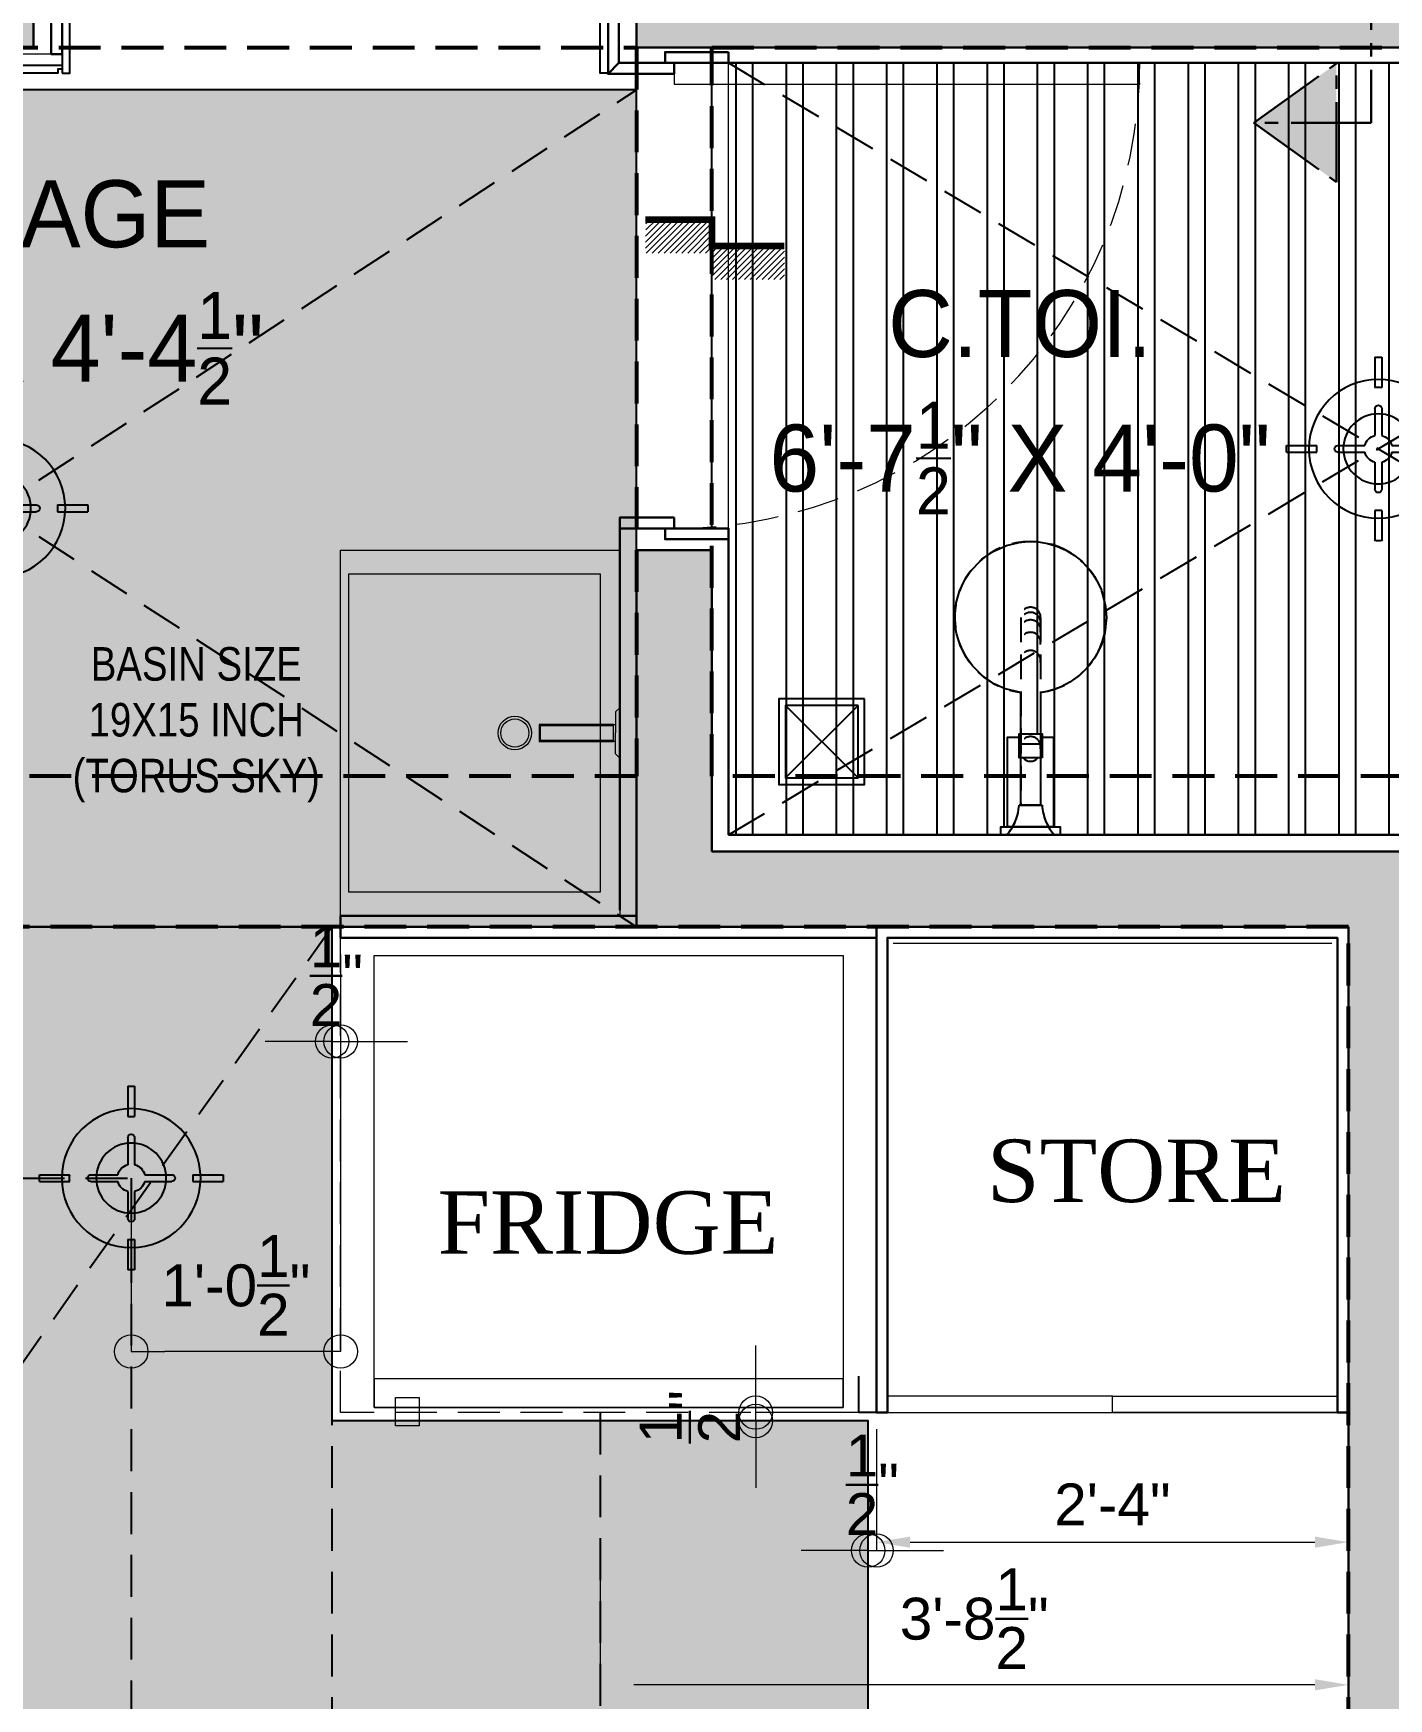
# Model space of a CAD drawing. Header units: inches. Extents: x 50354 to 53215, y -7830 to -6529.
# Drawn here: x 52413 to 52494, y -6881.6 to -6782.2 of the extents above; entities that cross this region are included whole.
import ezdxf

# ---------------------------------------------------------------- set-up
doc = ezdxf.new("R2010")
doc.units = ezdxf.units.IN
doc.header["$MEASUREMENT"] = 0
doc.header["$PDMODE"] = 2
for name, pattern in [('DASHED', [0.75, 0.5, -0.25]), ('DASHED2', [0.375, 0.25, -0.125]), ('HIDDEN', [0.375, 0.25, -0.125]), ('XR_1F_BASE PLAN$0$CENTER2', [28.575, 19.05, -3.175, 3.175, -3.175]), ('XR_ID 1F_FUR$0$XR_1F FURN$0$HIDDEN', [0.375, 0.25, -0.125])]:
    doc.linetypes.add(name, pattern=pattern)
for name, color, linetype in [('A-ST-02 HATCH', 7, 'Continuous'), ('BEAM', 6, 'DASHED'), ('CEILING', 7, 'Continuous'), ('d-w', 250, 'Continuous'), ('ELETRICAL', 6, 'Continuous'), ('granite', 16, 'Continuous'), ('TEXT', 7, 'Continuous'), ('XR_ID 1F_FUR$0$A-SANI-FIX', 134, 'Continuous')]:
    doc.layers.add(name, color=color, linetype=linetype)
for name, color, linetype, lineweight in [('DIM', 7, 'Continuous', 18), ('door', 251, 'Continuous', 9), ('FLOORING', 213, 'Continuous', 15), ('FUR', 252, 'Continuous', 18), ('HATCH', 7, 'Continuous', 18), ('INTEROR', 252, 'Continuous', 20), ('LVL.', 5, 'Continuous', 35), ('wall', 7, 'Continuous', 30)]:
    doc.layers.add(name, color=color, linetype=linetype, lineweight=lineweight)
doc.layers.add('FUNITURE', color=7, linetype='Continuous', lineweight=15, true_color=0x7d7673)
doc.styles.add('ARIAL', font='arial.ttf')
doc.styles.get("Standard").update_dxf_attribs({"font": 'ARLRDBD.TTF', "height": 3})
doc.dimstyles.new('dim01', dxfattribs={"dimtxt": 5.5, "dimasz": 4, "dimexe": 0, "dimexo": 1, "dimgap": 1, "dimtad": 1, "dimzin": 3, "dimdsep": 46, "dimlunit": 4, "dimtxsty": 'ARIAL', "dimblk": 'ARCHTICK', "dimcen": 4, "dimclrd": 250, "dimclre": 252, "dimclrt": 1, "dimadec": 0, "dimazin": 0, "dimtfac": 1, "dimtix": 1, "dimtmove": 2, "dimatfit": 3, "dimldrblk": 'ARCHTICK', "dimfxl": 1, "dimtolj": 1, "dimtzin": 0, "dimlwd": -1, "dimlwe": -1, "dimarcsym": 0})

# ---------------------------------------------------------------- blocks, each defined once
blk = doc.blocks.new('A$Ccdb0d0b3')
at = {"layer": 'XR_ID 1F_FUR$0$A-SANI-FIX', "lineweight": 0}
for p, q in [((16.17, 11.004), (15.92, 10.754)), ((16.17, 8.004), (16.17, 11.004)), ((11.43, 9), (11.43, 10)), ((15.79, 10), (15.92, 10)), ((15.79, 9.92), (11.43, 9.92)), ((11.43, 9.08), (15.79, 9.08)), ((15.79, 9.008), (15.92, 9.008)), ((16.17, 8.004), (15.92, 8.254))]:
    blk.add_line(p, q, dxfattribs=at)
for points in [[(15, 19), (15, 0), (0, 0), (0, 19)], [(11.35, 10), (11.35, 9), (15.79, 9), (15.79, 10)]]:
    blk.add_lwpolyline(points, close=True, dxfattribs=at)
for points in [[(16.17, 11.004), (15.92, 10.754), (15.92, 9.504)], [(16.17, 8.004), (15.92, 8.254), (15.92, 9.504)]]:
    blk.add_lwpolyline(points, dxfattribs=at)
for radius in [1, 0.84]:
    blk.add_circle((9.904, 9.5), radius, dxfattribs=at)
blk = doc.blocks.new('A$C429F5545')
at = {"layer": 'FLOORING', "ltscale": 20}
h = blk.add_hatch(dxfattribs=at)
h.set_pattern_fill('ANSI31', color=256)
h.set_pattern_definition([(45, (-31983.55618, 2830.83705), (-0.08838834765, 0.08838834765), [])])
h.paths.add_polyline_path([(2, 1.781), (0.014, 1.781), (0, 0.785), (1.986, 0.785), (1.986, 1)])
h.paths.add_polyline_path([(4.153, 1), (1.986, 1), (1.986, 0), (4.153, 0)])
at = {"layer": 'FLOORING', "ltscale": 20, "const_width": 0.2}
blk.add_lwpolyline([(0, 1.785), (1.986, 1.785), (1.986, 1), (4.153, 1)], dxfattribs=at)
blk = doc.blocks.new('XR_ID 1F_FUR$0$XR_1F FURN$0$A$C2113426E')
for p, q in [((269.1, 97.7), (286, 106.4)), ((286, 106.4), (305.4, 112.4)), ((305.4, 112.4), (316.3, 114.2)), ((316.3, 114.2), (329.7, 115)), ((329.7, 115), (351.8, 112.9)), ((351.8, 112.9), (369.6, 107.9)), ((369.6, 107.9), (387.6, 99.4)), ((239.6, 71.4), (256, 88.3)), ((256, 88.3), (269.1, 97.7)), ((387.6, 99.4), (398.3, 92.3)), ((398.3, 92.3), (417.9, 73.8)), ((221.4, 38.6), (229.1, 55.7)), ((229.1, 55.7), (239.6, 71.4)), ((417.9, 73.8), (429.6, 56.9)), ((429.6, 56.9), (438.7, 36.7)), ((215.7, 15), (221.4, 38.6)), ((438.7, 36.7), (443.4, 17.3)), ((443.4, 17.3), (444.4, 8.8)), ((444.4, 8.8), (444.7, 0)), ((216.2, -18.4), (215.7, -15)), ((217.4, -24.8), (216.2, -18.4)), ((220.3, -35.5), (217.4, -24.8)), ((444.1, -12), (441.8, -25.9)), ((444.7, 0), (444.1, -12)), ((224.5, -46.3), (220.3, -35.5)), ((231.2, -59.3), (224.5, -46.3)), ((437.3, -40.6), (430.9, -54.7)), ((441.8, -25.9), (437.3, -40.6)), ((242, -74.4), (231.2, -59.3)), ((252.4, -85.1), (242, -74.4)), ((423.6, -66.5), (414.7, -77.5)), ((430.9, -54.7), (423.6, -66.5)), ((267.9, -97), (252.4, -85.1)), ((274, -100.6), (267.9, -97)), ((288.7, -107.4), (274, -100.6)), ((391.6, -96.9), (378.5, -104.1)), ((403.3, -88.3), (391.6, -96.9)), ((414.7, -77.5), (403.3, -88.3)), ((306.4, -112.6), (288.7, -107.4)), ((329.7, -115), (306.4, -112.6)), ((346.1, -113.8), (329.7, -115)), ((370.8, -107.4), (346.1, -113.8)), ((378.5, -104.1), (370.8, -107.4))]:
    blk.add_line(p, q)
at = {"linetype": 'XR_ID 1F_FUR$0$XR_1F FURN$0$HIDDEN', "ltscale": 150}
for centre, radius, start, end in [((329.7, 0), 115, 187.4947, 172.5053), ((264.2, 0), 15.3, 258.5968, 101.4032), ((291.7, 0), 15.3, 258.5968, 101.4032), ((310.5, 0), 15.3, 258.5968, 101.4032), ((321.9, 0), 15.3, 258.5968, 101.4032), ((329.7, 0), 15.3, 258.5968, 101.4032)]:
    blk.add_arc(centre, radius, start, end, dxfattribs=at)
at = {"linetype": 'Continuous'}
blk.add_wipeout([(0, -45), (12, -45), (12, -35), (148, -35), (148, -17.5), (153, -17.5), (153, 17.5), (148, 17.5), (148, 35), (12, 35), (12, 45), (0, 45)], dxfattribs=at)
for p, q in [((0, -36), (0, 36)), ((0, 36), (2, 34.3)), ((2, 34.3), (5.6, 31.4)), ((5.6, 31.4), (9.8, 28.5)), ((9.8, 28.5), (16.7, 24.7)), ((16.7, 24.7), (24.8, 21.3)), ((24.8, 21.3), (33.1, 19)), ((33.1, 19), (38.3, 18.1)), ((38.3, 18.1), (45, 17.5)), ((45, 17.5), (45, 15)), ((45, 15), (215.7, 15)), ((15.6, -25.2), (10, -28.4)), ((20.9, -22.8), (15.6, -25.2)), ((25.5, -21.1), (20.9, -22.8)), ((33.4, -18.9), (25.5, -21.1)), ((41.3, -17.8), (33.4, -18.9)), ((45, -17.5), (41.3, -17.8)), ((215.7, -15), (45, -15)), ((45, -15), (45, -17.5)), ((2.6, -33.8), (0, -36)), ((10, -28.4), (2.6, -33.8))]:
    blk.add_line(p, q)
at = {"linetype": 'XR_ID 1F_FUR$0$XR_1F FURN$0$HIDDEN', "ltscale": 150}
for p, q in [((0, 36), (0, -36)), ((45, -17.5), (45, 17.5)), ((329.7, 15), (45, 15)), ((45, 15), (45, -15)), ((329.7, -15), (45, -15))]:
    blk.add_line(p, q, dxfattribs=at)
at = {"linetype": 'Continuous'}
blk.add_line((138, 17.5), (138, -16.9), dxfattribs=at)
for points in [[(0, 45), (12, 45), (12, -45), (0, -45)], [(116.4, -17.5), (116.4, 17.5), (153, 17.5), (153, -17.5)]]:
    blk.add_lwpolyline(points, close=True, dxfattribs=at)
blk.add_lwpolyline([(148, -17.5), (148, -35), (12, -35), (12, 35), (148, 35), (148, 17.5)], dxfattribs=at)
at = {"linetype": 'XR_ID 1F_FUR$0$XR_1F FURN$0$HIDDEN', "ltscale": 150}
for centre, radius, start, end in [((48, 88.7), 71.2, 227.6536, 267.6083), ((133.5, 0), 15.3, 258.5968, 101.4032), ((48, -88.7), 71.2, 92.3917, 132.3464)]:
    blk.add_arc(centre, radius, start, end, dxfattribs=at)
at = {"linetype": 'Continuous'}
blk.add_arc((126, 0), 14.6, 131.1373, 228.8627, dxfattribs=at)
blk = doc.blocks.new('A$C2115f274')
at = {"layer": 'XR_ID 1F_FUR$0$A-SANI-FIX', "lineweight": 30, "xscale": 0.0393700787, "yscale": 0.0393700787, "zscale": 0.0393700787, "rotation": 180}
blk.add_blockref('XR_ID 1F_FUR$0$XR_1F FURN$0$A$C2113426E', (0, 0), dxfattribs=at)
blk = doc.blocks.new('XR_ID 1F_FUR$0$XR_1F FURN$0$Xref-Changing Room$0$FD_Square')
at = {"color": 15}
for p, q in [((-55, -55), (55, 55)), ((-55, 55), (55, -55))]:
    blk.add_line(p, q, dxfattribs=at)
blk.add_lwpolyline([(-65, -65), (-65, 65), (65, 65), (65, -65)], close=True)
blk.add_lwpolyline([(-55, -55), (-55, 55), (55, 55), (55, -55)], close=True, dxfattribs=at)
blk = doc.blocks.new('A$C702c013f')
at = {"layer": 'FUR', "ltscale": 20}
for points in [[(0, 0), (0, 27), (28, 27), (28, 0)], [(0, 0), (28, 0), (28, 1.717), (0, 1.717)], [(1.268, 0.611), (2.687, 0.611), (2.687, -1.09), (1.268, -1.09)]]:
    blk.add_lwpolyline(points, close=True, dxfattribs=at)
at = {"layer": 'INTEROR', "color": 0, "insert": (3.789, 12.914), "char_height": 3.73109, "width": 162.06943, "attachment_point": 1}
blk.add_mtext('{\\fSylfaen|b0|i0|c0|p18;FRIDGE}', dxfattribs=at)
blk = doc.blocks.new('A$C02583b53')
at = {"layer": 'door', "color": 252}
blk.add_lwpolyline([(0, 0), (0, -1.256), (27.79, -1.258, -0.011806), (27.79, 0)], format="xyb", close=True, dxfattribs=at)
at = {"layer": 'FUNITURE', "linetype": 'HIDDEN', "ltscale": 10}
blk.add_arc((0, 0), 27.79, 270, 0, dxfattribs=at)
blk = doc.blocks.new('A$C5F573D35')
at = {"color": 1}
for p, q in [((-0.201, 5.483), (-0.201, 3.672)), ((0.201, 5.483), (0.201, 3.672)), ((-0.201, 2.413), (-0.201, 0.802)), ((0.201, 2.413), (0.201, 0.802)), ((-3.672, 0.201), (-5.483, 0.201)), ((-0.802, 0.201), (-2.413, 0.201)), ((2.413, 0.201), (0.802, 0.201)), ((5.483, 0.201), (3.672, 0.201)), ((-3.672, -0.201), (-5.483, -0.201)), ((-0.802, -0.201), (-2.413, -0.201)), ((-0.201, -0.802), (-0.201, -2.413)), ((0.201, -0.802), (0.201, -2.413)), ((2.413, -0.201), (0.802, -0.201)), ((5.483, -0.201), (3.672, -0.201)), ((-0.201, -3.672), (-0.201, -5.483)), ((0.201, -3.672), (0.201, -5.483))]:
    blk.add_line(p, q, dxfattribs=at)
for radius in [4.146, 2.092]:
    blk.add_circle((0, 0), radius, dxfattribs=at)
for centre, radius, start, end in [((0, 0), 5.483, 87.90335, 92.09665), ((0, 0), 3.678, 86.87322, 93.12678), ((0, 2.413), 0.201, 360, 180), ((0, 0), 5.483, 177.90335, 182.09665), ((0, 0), 3.678, 176.87322, 183.12678), ((-2.413, 0), 0.201, 90, 270), ((0, 0), 0.827, 104.03641, 165.96359), ((0, 0), 0.827, 14.03641, 75.96359), ((2.413, 0), 0.201, 270, 90), ((0, 0), 3.678, 356.87322, 3.12678), ((0, 0), 5.483, 357.90335, 2.09665), ((0, 0), 0.827, 194.03641, 255.96359), ((0, 0), 0.827, 284.03641, 345.96359), ((0, -2.413), 0.201, 180, 0), ((0, 0), 3.678, 266.87322, 273.12678), ((0, 0), 5.483, 267.90335, 272.09665)]:
    blk.add_arc(centre, radius, start, end, dxfattribs=at)
blk = doc.blocks.new('_Origin')
at = {"color": 0, "linetype": 'ByBlock', "lineweight": -2}
blk.add_line((0, 0), (-1, 0), dxfattribs=at)
blk.add_circle((0, 0), 0.5, dxfattribs=at)
blk = doc.blocks.new('*D647')
at = {"layer": 'Defpoints', "color": 0, "transparency": 16777216}
for p in [(52463.386, -6864.55), (52462.886, -6865.05), (52463.386, -6872.787)]:
    blk.add_point(p, dxfattribs=at)
at = {"layer": 'DIM', "color": 252, "transparency": 16777216}
for p, q in [((52463.386, -6865.55), (52463.386, -6872.787)), ((52462.886, -6866.05), (52462.886, -6872.787))]:
    blk.add_line(p, q, dxfattribs=at)
at = {"layer": 'DIM', "transparency": 16777216}
for p, q in [((52460.886, -6872.787), (52458.886, -6872.787)), ((52462.886, -6872.787), (52463.386, -6872.787)), ((52465.386, -6872.787), (52467.386, -6872.787))]:
    blk.add_line(p, q, dxfattribs=at)
at = {"layer": 'DIM', "transparency": 16777216, "xscale": 2, "yscale": 2, "zscale": 2}
blk.add_blockref('_Origin', (52462.886, -6872.787), dxfattribs=at)
at = {"layer": 'DIM', "transparency": 16777216, "xscale": 2, "yscale": 2, "zscale": 2, "rotation": 180}
blk.add_blockref('_Origin', (52463.386, -6872.787), dxfattribs=at)
at = {"layer": 'DIM', "color": 1, "lineweight": 30, "transparency": 16777216, "insert": (52463.136, -6868.86), "char_height": 2.5, "attachment_point": 5, "style": 'ARIAL'}
blk.add_mtext('\\A1;{\\H1x;\\S1/2;}"', dxfattribs=at)
blk = doc.blocks.new('_ArchTick')
at = {"color": 0, "linetype": 'ByBlock', "const_width": 0.15}
blk.add_lwpolyline([(-0.5, -0.5), (0.5, 0.5)], dxfattribs=at)
blk = doc.blocks.new('*D657')
at = {"layer": 'Defpoints', "color": 0, "transparency": 16777216}
for p in [(52463.386, -6864.55), (52491.556, -6864.55), (52491.556, -6872.287)]:
    blk.add_point(p, dxfattribs=at)
at = {"layer": 'DIM', "color": 252, "transparency": 16777216}
for p, q in [((52463.386, -6865.55), (52463.386, -6872.287)), ((52491.556, -6865.55), (52491.556, -6872.287))]:
    blk.add_line(p, q, dxfattribs=at)
at = {"layer": 'DIM', "transparency": 16777216}
blk.add_line((52465.386, -6872.287), (52489.556, -6872.287), dxfattribs=at)
for points in [[(52465.386, -6871.954), (52465.386, -6872.62), (52463.386, -6872.287)], [(52489.556, -6871.954), (52489.556, -6872.62), (52491.556, -6872.287)]]:
    blk.add_solid(points, dxfattribs=at)
at = {"layer": 'DIM', "color": 1, "lineweight": 30, "transparency": 16777216, "insert": (52477.471, -6870.032), "char_height": 2.5, "attachment_point": 5, "style": 'ARIAL'}
blk.add_mtext('\\A1;2\'-4"', dxfattribs=at)
blk = doc.blocks.new('*D673')
at = {"layer": 'Defpoints', "color": 0, "transparency": 16777216}
for p in [(52431.386, -6836.2), (52418.886, -6850.55), (52418.886, -6860.902)]:
    blk.add_point(p, dxfattribs=at)
at = {"layer": 'DIM', "color": 252, "transparency": 16777216}
for p, q in [((52431.386, -6837.2), (52431.386, -6860.902)), ((52418.886, -6851.55), (52418.886, -6860.902))]:
    blk.add_line(p, q, dxfattribs=at)
at = {"layer": 'DIM', "transparency": 16777216}
blk.add_line((52429.386, -6860.902), (52420.886, -6860.902), dxfattribs=at)
at = {"layer": 'DIM', "transparency": 16777216, "xscale": 2, "yscale": 2, "zscale": 2, "rotation": 180}
blk.add_blockref('_Origin', (52418.886, -6860.902), dxfattribs=at)
at = {"layer": 'DIM', "transparency": 16777216, "xscale": 2, "yscale": 2, "zscale": 2}
blk.add_blockref('_Origin', (52431.386, -6860.902), dxfattribs=at)
at = {"layer": 'DIM', "color": 1, "lineweight": 30, "transparency": 16777216, "insert": (52425.136, -6856.954), "char_height": 2.5, "attachment_point": 5, "style": 'ARIAL'}
blk.add_mtext('\\A1;1\'-0{\\H1x;\\S1/2;}"', dxfattribs=at)
blk = doc.blocks.new('*D688')
at = {"layer": 'Defpoints', "color": 0, "transparency": 16777216}
for p in [(52446.886, -6872.287), (52491.556, -6872.287), (52446.886, -6880.804)]:
    blk.add_point(p, dxfattribs=at)
at = {"layer": 'DIM', "color": 252, "transparency": 16777216}
for p, q in [((52446.886, -6873.287), (52446.886, -6880.804)), ((52491.556, -6873.287), (52491.556, -6880.804))]:
    blk.add_line(p, q, dxfattribs=at)
at = {"layer": 'DIM', "transparency": 16777216}
blk.add_line((52489.556, -6880.804), (52448.886, -6880.804), dxfattribs=at)
for points in [[(52448.886, -6880.47), (52448.886, -6881.137), (52446.886, -6880.804)], [(52489.556, -6880.47), (52489.556, -6881.137), (52491.556, -6880.804)]]:
    blk.add_solid(points, dxfattribs=at)
at = {"layer": 'DIM', "color": 1, "lineweight": 30, "transparency": 16777216, "insert": (52469.221, -6876.855), "char_height": 2.5, "attachment_point": 5, "style": 'ARIAL'}
blk.add_mtext('\\A1;3\'-8{\\H1x;\\S1/2;}"', dxfattribs=at)
blk = doc.blocks.new('WFEFEF')
at = {"layer": 'CEILING', "lineweight": 30, "ltscale": 5}
h = blk.add_hatch(color=5, dxfattribs=at)
h.dxf.hatch_style = 1
h.paths.add_polyline_path([(51697.756, -6784.01), (51692.833, -6787.544), (51697.756, -6787.544)])
h.paths.add_polyline_path([(51697.756, -6787.544), (51692.833, -6787.544), (51697.756, -6791.078)])
at = {"layer": 'CEILING', "color": 5, "linetype": 'XR_1F_BASE PLAN$0$CENTER2', "lineweight": 30, "ltscale": 0.25}
for points in [[(51699.825, -6627.213), (51699.825, -6787.544), (51692.833, -6787.544)], [(51692.833, -6787.544), (51697.756, -6784.01)], [(51697.756, -6791.078), (51697.756, -6784.01)], [(51692.833, -6787.544), (51697.756, -6791.078)]]:
    blk.add_lwpolyline(points, dxfattribs=at)
blk = doc.blocks.new('*D708')
at = {"layer": 'Defpoints', "color": 0, "transparency": 16777216}
for p in [(52456.169, -6864.55), (52462.852, -6864.55), (52462.886, -6865.05)]:
    blk.add_point(p, dxfattribs=at)
at = {"layer": 'DIM', "transparency": 16777216}
for p, q in [((52456.169, -6862.55), (52456.169, -6860.55)), ((52456.169, -6865.05), (52456.169, -6864.55)), ((52456.169, -6867.05), (52456.169, -6869.05))]:
    blk.add_line(p, q, dxfattribs=at)
at = {"layer": 'DIM', "color": 252, "transparency": 16777216}
for p, q in [((52461.852, -6864.55), (52456.169, -6864.55)), ((52461.886, -6865.05), (52456.169, -6865.05))]:
    blk.add_line(p, q, dxfattribs=at)
at = {"layer": 'DIM', "transparency": 16777216, "xscale": 2, "yscale": 2, "zscale": 2}
for p, rotation in [((52456.169, -6864.55), 270), ((52456.169, -6865.05), 90)]:
    blk.add_blockref('_Origin', p, dxfattribs=dict(at, rotation=rotation))
at = {"layer": 'DIM', "color": 1, "lineweight": 30, "transparency": 16777216, "insert": (52452.242, -6864.8), "char_height": 2.5, "attachment_point": 5, "rotation": 90, "style": 'ARIAL'}
blk.add_mtext('\\A1;{\\H1x;\\S1/2;}"', dxfattribs=at)
blk = doc.blocks.new('*D709')
at = {"layer": 'Defpoints', "color": 0, "transparency": 16777216}
for p in [(52430.886, -6839.229), (52431.386, -6839.554), (52431.386, -6842.391)]:
    blk.add_point(p, dxfattribs=at)
at = {"layer": 'DIM', "color": 252, "transparency": 16777216}
for p, q in [((52430.886, -6840.229), (52430.886, -6842.391)), ((52431.386, -6840.554), (52431.386, -6842.391))]:
    blk.add_line(p, q, dxfattribs=at)
at = {"layer": 'DIM', "transparency": 16777216}
for p, q in [((52428.886, -6842.391), (52426.886, -6842.391)), ((52430.886, -6842.391), (52431.386, -6842.391)), ((52433.386, -6842.391), (52435.386, -6842.391))]:
    blk.add_line(p, q, dxfattribs=at)
at = {"layer": 'DIM', "transparency": 16777216, "xscale": 2, "yscale": 2, "zscale": 2}
blk.add_blockref('_Origin', (52430.886, -6842.391), dxfattribs=at)
at = {"layer": 'DIM', "transparency": 16777216, "xscale": 2, "yscale": 2, "zscale": 2, "rotation": 180}
blk.add_blockref('_Origin', (52431.386, -6842.391), dxfattribs=at)
at = {"layer": 'DIM', "color": 1, "lineweight": 30, "transparency": 16777216, "insert": (52431.136, -6838.465), "char_height": 2.5, "attachment_point": 5, "style": 'ARIAL'}
blk.add_mtext('\\A1;{\\H1x;\\S1/2;}"', dxfattribs=at)
blk = doc.blocks.new('*D769')
at = {"layer": 'Defpoints', "color": 0, "transparency": 16777216}
for p in [(52446.886, -6872.287), (52491.556, -6872.287), (52446.886, -6880.804)]:
    blk.add_point(p, dxfattribs=at)
at = {"layer": 'DIM', "color": 252, "transparency": 16777216}
for p, q in [((52446.886, -6873.287), (52446.886, -6880.804)), ((52491.556, -6873.287), (52491.556, -6880.804))]:
    blk.add_line(p, q, dxfattribs=at)
at = {"layer": 'DIM', "transparency": 16777216}
blk.add_line((52489.556, -6880.804), (52448.886, -6880.804), dxfattribs=at)
for points in [[(52448.886, -6880.47), (52448.886, -6881.137), (52446.886, -6880.804)], [(52489.556, -6880.47), (52489.556, -6881.137), (52491.556, -6880.804)]]:
    blk.add_solid(points, dxfattribs=at)
at = {"layer": 'DIM', "color": 1, "lineweight": 30, "transparency": 16777216, "insert": (52469.221, -6876.855), "char_height": 2.5, "attachment_point": 5, "style": 'ARIAL'}
blk.add_mtext('\\A1;3\'-8{\\H1x;\\S1/2;}"', dxfattribs=at)

msp = doc.modelspace()

# ---------------------------------------------------------------- hatches: boundary and pattern name
at = {"layer": 'A-ST-02 HATCH', "ltscale": 5, "transparency": 33554534}
h = msp.add_hatch(color=256, dxfattribs=at)
h.dxf.hatch_style = 1
h.paths.add_polyline_path([(52413.05591, -6622.55013), (52467.05591, -6622.55013), (52467.05591, -6646.55013), (52471.55591, -6646.55013), (52471.55591, -6618.05013), (52350.05591, -6618.05013), (52350.05591, -6646.55013), (52354.55591, -6646.55013), (52354.55591, -6622.55013), (52408.55591, -6622.55013), (52408.55591, -6783.05013), (52413.05591, -6783.05013)])
h.paths.add_polyline_path([(52616.05591, -6939.55013), (52611.55591, -6939.55013), (52611.55591, -7070.05013), (52461.55591, -7070.05013), (52461.55591, -7079.05013), (52616.05591, -7079.05013)])
h.paths.add_polyline_path([(52419.55591, -6939.55013), (52415.05591, -6939.55013), (52415.05591, -7079.05013), (52419.55591, -7079.05013)])
h.paths.add_polyline_path([(52415.05591, -6992.05013), (52391.05591, -6992.05013), (52391.05591, -6996.55013), (52415.05591, -6996.55013)])
h.paths.add_polyline_path([(52415.05591, -7074.55013), (52391.05591, -7074.55013), (52391.05591, -7079.05013), (52415.05591, -7079.05013)])
h.paths.add_polyline_path([(52335.05591, -6917.55013), (52330.55591, -6917.55013), (52330.55591, -6944.05013), (52385.05591, -6944.05013), (52385.05591, -6939.55013), (52335.05591, -6939.55013)])
h.paths.add_polyline_path([(52496.05591, -6835.55013), (52537.55591, -6835.55013), (52537.55591, -6819.05013), (52533.05591, -6819.05013), (52533.05591, -6831.05013), (52453.55591, -6831.05013), (52453.55591, -6813.05013), (52449.05591, -6813.05013), (52449.05591, -6835.55013), (52491.55591, -6835.55013), (52491.55591, -6944.05013), (52496.05591, -6944.05013)])
h.paths.add_polyline_path([(52372.55591, -6778.55013), (52368.05591, -6778.55013), (52368.05591, -6831.05013), (52321.55591, -6831.05013), (52321.55591, -6835.55013), (52330.55591, -6835.55013), (52330.55591, -6859.95013), (52335.05591, -6859.95013), (52335.05591, -6835.55013), (52372.55591, -6835.55013)])
h.paths.add_polyline_path([(52338.05591, -6778.55013), (52288.55591, -6778.55013), (52288.55591, -6642.05013), (52284.05591, -6642.05013), (52284.05591, -6778.55013), (52234.55591, -6778.55013), (52234.55591, -6783.05013), (52284.05591, -6783.05013), (52284.05591, -6831.05013), (52275.05591, -6831.05013), (52275.05591, -6835.55013), (52297.55591, -6835.55013), (52297.55591, -6831.05013), (52288.55591, -6831.05013), (52288.55591, -6783.05013), (52338.05591, -6783.05013)])
h.paths.add_polyline_path([(52537.55591, -6642.05013), (52533.05591, -6642.05013), (52533.05591, -6778.55013), (52449.05591, -6778.55013), (52449.05591, -6783.05013), (52533.05591, -6783.05013), (52533.05591, -6795.05013), (52537.55591, -6795.05013), (52537.55591, -6783.05013)])
at = {"layer": 'A-ST-02 HATCH', "ltscale": 5, "true_color": 0x636466, "transparency": 33554687}
h = msp.add_hatch(dxfattribs=at)
h.set_pattern_fill('ANSI32', color=251, scale=8, angle=45)
h.paths.add_polyline_path([(52289.51591, -6784.01013), (52289.51591, -6819.59013), (52308.26591, -6819.59013), (52308.26591, -6830.09013), (52367.09591, -6830.09013), (52367.09591, -6784.05013)])
h.paths.add_polyline_path([(52532.13591, -6783.97013), (52532.13591, -6822.55013), (52503.55591, -6822.55013), (52503.55591, -6830.05013), (52454.55591, -6830.05013), (52454.55591, -6783.97013)])
at = {"layer": 'HATCH', "lineweight": 30, "true_color": 0x855c3d}
h = msp.add_hatch(color=37, dxfattribs=at)
h.dxf.hatch_style = 1
h.paths.add_polyline_path([(52449.05593, -6785.57008), (52372.55593, -6785.57008), (52372.55591, -6835.55013), (52449.05591, -6835.55013)])
at = {"layer": 'HATCH', "lineweight": 30, "true_color": 0xece7da}
h = msp.add_hatch(color=254, dxfattribs=at)
h.dxf.hatch_style = 1
h.paths.add_polyline_path([(52430.88591, -6865.05013), (52430.88591, -6835.55013), (52359.15591, -6835.55013), (52359.15591, -6936.55013), (52462.88591, -6936.55013), (52462.88591, -6865.05013)])

# ---------------------------------------------------------------- linework, layer by layer
at = {"layer": 'BEAM', "color": 240, "lineweight": 53, "ltscale": 5, "true_color": 0xed1f24}
for points in [[(52449.05591, -6783.05013), (52449.05591, -6826.55013), (52290.80591, -6826.55013), (52290.80591, -6783.05013)], [(52342.55591, -6936.55013), (52491.55591, -6936.55013), (52491.55591, -6835.55013), (52342.55591, -6835.55013)]]:
    msp.add_lwpolyline(points, close=True, dxfattribs=at)
at = {"layer": 'CEILING', "ltscale": 5}
for points in [[(52414.75591, -6784.57013), (52415.22591, -6784.57013), (52415.22591, -6780.33013), (52414.57591, -6780.33013), (52414.57591, -6777.68024), (52414.10591, -6777.68023), (52414.10591, -6780.80013), (52414.75591, -6780.80013)], [(52447.35591, -6784.57013), (52446.88591, -6784.57013), (52446.88591, -6780.33013), (52447.53591, -6780.33013), (52447.53591, -6777.68024), (52448.00591, -6777.68023), (52448.00591, -6780.80013), (52447.35591, -6780.80013)], [(52372.55591, -6835.55013), (52449.05591, -6835.55013), (52449.05593, -6785.57008), (52372.55593, -6785.57008)]]:
    msp.add_lwpolyline(points, close=True, dxfattribs=at)
for points in [[(52406.8559, -6784.10013), (52414.75591, -6784.10002), (52414.75591, -6784.33508), (52414.50591, -6784.33508), (52414.50592, -6784.57003), (52407.10591, -6784.57012), (52407.10591, -6784.33518), (52406.85591, -6784.33518), (52406.8559, -6784.10023)], [(52463.38591, -6864.55013), (52462.31857, -6864.55013), (52462.31857, -6862.38219)]]:
    msp.add_lwpolyline(points, dxfattribs=at)
at = {"layer": 'CEILING'}
msp.add_lwpolyline([(52359.15591, -6835.55013), (52359.15591, -6936.55013), (52462.88591, -6936.55013), (52462.88591, -6865.05013), (52430.88591, -6865.05013), (52430.88591, -6835.55013)], close=True, dxfattribs=at)
at = {"layer": 'd-w', "lineweight": -3, "ltscale": 20}
msp.add_line((52453.55591, -6811.76013), (52453.55591, -6783.97013), dxfattribs=at)
at = {"layer": 'ELETRICAL', "color": 7, "linetype": 'DASHED2', "ltscale": 10, "true_color": 0xffffff}
for p, q in [((52430.88591, -6835.55013), (52359.15591, -6936.55013)), ((52430.88591, -6936.55013), (52430.88591, -6835.55013))]:
    msp.add_line(p, q, dxfattribs=at)
at = {"layer": 'ELETRICAL', "color": 7, "linetype": 'DASHED2', "ltscale": 10}
for points in [[(52372.55591, -6835.55013), (52449.05593, -6785.57008)], [(52372.55593, -6785.57008), (52449.05591, -6835.55013)], [(52446.88591, -6864.55013), (52446.88591, -6936.55013)]]:
    msp.add_lwpolyline(points, dxfattribs=at)
msp.add_lwpolyline([(52371.15591, -6850.55013), (52418.88591, -6850.55013), (52418.88591, -6921.55013), (52371.15591, -6921.55013)], close=True, dxfattribs=at)
at = {"layer": 'FUNITURE', "ltscale": 20}
msp.add_line((52414.10591, -6783.45013), (52407.50591, -6783.45013), dxfattribs=at)
for points in [[(52464.03591, -6864.55013), (52477.47091, -6864.55013), (52477.47091, -6863.56588), (52464.03591, -6863.56588)], [(52490.90591, -6864.55013), (52477.47091, -6864.55013), (52477.47091, -6863.56588), (52490.90591, -6863.56588)]]:
    msp.add_lwpolyline(points, close=True, dxfattribs=at)
msp.add_lwpolyline([(52464.03591, -6864.55013), (52490.90591, -6864.55013)], dxfattribs=at)
at = {"layer": 'FUR', "ltscale": 20}
msp.add_line((52490.57166, -6836.53438), (52464.37016, -6836.53438), dxfattribs=at)
msp.add_lwpolyline([(52431.38591, -6813.05013), (52448.05591, -6813.05013), (52448.05591, -6834.90013), (52431.38591, -6834.90013)], close=True, dxfattribs=at)
at = {"layer": 'FUR', "linetype": 'HIDDEN', "ltscale": 10}
msp.add_lwpolyline([(52463.38591, -6864.55013), (52431.38591, -6864.55013), (52431.38591, -6836.20013)], dxfattribs=at)
at = {"layer": 'granite', "lineweight": 30}
for points in [[(52414.75591, -6780.80013), (52414.10591, -6780.80013), (52414.10591, -6783.45013), (52414.75591, -6783.45013)], [(52447.35591, -6780.80013), (52448.00591, -6780.80013), (52448.00591, -6783.97013), (52447.35591, -6784.62013)], [(52454.55591, -6783.32013), (52454.55591, -6783.97013), (52450.75775, -6783.97013), (52450.75775, -6783.32013)], [(52451.30591, -6784.62013), (52451.30591, -6783.97013), (52448.00591, -6783.97013), (52447.35591, -6784.62013)], [(52451.30591, -6811.11013), (52451.30591, -6811.76013), (52448.05591, -6811.76013), (52448.05591, -6811.11013)], [(52454.55591, -6812.41013), (52454.55591, -6811.76013), (52450.75775, -6811.76013), (52450.75775, -6812.41013)], [(52431.38591, -6835.55013), (52449.05591, -6835.55013), (52449.05591, -6834.90013), (52431.38591, -6834.90013)], [(52431.38591, -6836.20013), (52463.38591, -6836.20013), (52463.38591, -6835.55013), (52431.38591, -6835.55013)], [(52464.03591, -6864.55013), (52464.03591, -6836.20013), (52490.90591, -6836.20013), (52490.90591, -6864.55013), (52491.55591, -6864.55013), (52491.55591, -6835.55013), (52463.38591, -6835.55013), (52463.38591, -6864.55013)]]:
    msp.add_lwpolyline(points, close=True, dxfattribs=at)
at = {"layer": 'wall', "ltscale": 20}
for p, q in [((52449.05591, -6778.55013), (52449.05591, -6783.05013)), ((52533.05591, -6783.05013), (52449.05591, -6783.05013)), ((52453.55591, -6813.05013), (52449.05591, -6813.05013)), ((52449.05591, -6813.05013), (52449.05591, -6835.55013)), ((52453.55591, -6813.05013), (52453.55591, -6831.05013)), ((52533.05591, -6831.05013), (52453.55591, -6831.05013)), ((52491.55591, -6835.55013), (52449.05591, -6835.55013)), ((52491.55591, -6835.55013), (52491.55591, -6944.05013))]:
    msp.add_line(p, q, dxfattribs=at)
at = {"layer": 'wall', "color": 3}
msp.add_line((52448.05591, -6811.76013), (52448.05591, -6834.55013), dxfattribs=at)
at = {"layer": 'wall', "ltscale": 20}
msp.add_lwpolyline([(52467.05591, -6622.55013), (52413.05591, -6622.55013), (52413.05591, -6783.05013), (52408.55591, -6783.05013), (52408.55591, -6622.55013)], dxfattribs=at)

# ---------------------------------------------------------------- block references
at = {"ltscale": 20}
for name, p in [('A$Ccdb0d0b3', (52431.88591, -6833.47513)), ('A$C702c013f', (52433.38591, -6864.25255))]:
    msp.add_blockref(name, p, dxfattribs=at)
at = {"layer": 'CEILING'}
msp.add_blockref('WFEFEF', (793.08821, 0), dxfattribs=at)
at = {"layer": 'ELETRICAL', "ltscale": 8, "xscale": -1}
for p in [(52493.34591, -6807.01013), (52410.80592, -6810.5601), (52418.88591, -6850.55013)]:
    msp.add_blockref('A$C5F573D35', p, dxfattribs=at)
at = {"layer": 'FUNITURE', "ltscale": 20}
msp.add_blockref('A$C02583b53', (52451.30591, -6783.97013), dxfattribs=at)
at = {"layer": 'LVL.', "ltscale": 20, "xscale": 2, "yscale": 2, "zscale": 2}
msp.add_blockref('A$C429F5545', (52449.58354, -6796.89014), dxfattribs=at)
at = {"layer": 'XR_ID 1F_FUR$0$A-SANI-FIX', "lineweight": 30, "xscale": -0.0393700787, "yscale": 0.0393700787, "zscale": 0.0393700787, "rotation": 89.99999999999993}
msp.add_blockref('XR_ID 1F_FUR$0$XR_1F FURN$0$Xref-Changing Room$0$FD_Square', (52460.11497, -6824.49107), dxfattribs=at)

# ---------------------------------------------------------------- texts
at = {"layer": 'INTEROR', "color": 0, "attachment_point": 1}
for s, insert, char_height, width in [('\\pxqc;{\\fArial Narrow|b0|i0|c0|p34;BASIN SIZE\\P19X15 INCH \\P(TORUS SKY)}', (52403.32836, -6818.84857), 2, 38.8783504), ('{\\fSylfaen|b0|i0|c0|p18;STORE}', (52469.9828, -6848.24577), 3.7310949, 20.9231069)]:
    msp.add_mtext(s, dxfattribs=dict(at, insert=insert, char_height=char_height, width=width))
at = {"layer": 'TEXT', "ltscale": 20, "char_height": 4, "attachment_point": 5}
for s, width, insert in [('\\A1;PASSAGE \\P6\'-4{\\H0.7x;\\S1/2;}" X 4\'-4{\\H0.7x;\\S1/2;}"', 34.6481824, (52410.80591, -6797.66907)), ('\\A1;C.TOI. \\P6\'-7{\\H0.7x;\\S1/2;}" X 4\'-0"', 33.63155, (52471.95129, -6804.22319))]:
    msp.add_mtext_dynamic_manual_height_columns(s, width=width, gutter_width=1.15, heights=[0], dxfattribs=dict(at, insert=insert))

# ---------------------------------------------------------------- dimensions: what is measured, and where the dimension line sits
at = {"layer": 'DIM', "color": 6, "lineweight": 30}
for base, p1, p2, override, picture, middle in [((52431.38591, -6842.39146), (52430.88591, -6839.22924), (52431.38591, -6839.55424), {"dimtxt": 2.5, "dimasz": 2, "dimdec": 1, "dimblk1": 'Origin', "dimblk2": 'Origin', "dimsah": 1, "dimclrd": 256, "dimfxl": 0.125}, '*D709', (52431.13591, -6838.46456)), ((52418.88591, -6860.90243), (52431.38591, -6836.20013), (52418.88591, -6850.55013), {"dimtxt": 2.5, "dimasz": 2, "dimdec": 1, "dimblk1": 'Origin', "dimblk2": 'Origin', "dimsah": 1, "dimclrd": 256, "dimfxl": 0.125}, '*D673', (52425.13591, -6856.95422)), ((52463.38591, -6872.78709), (52462.88591, -6865.05013), (52463.38591, -6864.55013), {"dimtxt": 2.5, "dimasz": 2, "dimdec": 1, "dimblk1": 'Origin', "dimblk2": 'Origin', "dimsah": 1, "dimclrd": 256, "dimfxl": 0.125}, '*D647', (52463.13591, -6868.86019)), ((52491.55591, -6872.28709), (52463.38591, -6864.55013), (52491.55591, -6864.55013), {"dimtxt": 2.5, "dimasz": 2, "dimdec": 1, "dimsah": 1, "dimclrd": 256, "dimfxl": 0.125}, '*D657', (52477.47091, -6870.03197)), ((52446.88591, -6880.80371), (52491.55591, -6872.28709), (52446.88591, -6872.28709), {"dimtxt": 2.5, "dimasz": 2, "dimdec": 1, "dimsah": 1, "dimclrd": 256, "dimfxl": 0.125}, '*D688', (52469.22091, -6876.85464)), ((52446.88591, -6880.80371), (52491.55591, -6872.28709), (52446.88591, -6872.28709), {"dimtxt": 2.5, "dimasz": 2, "dimdec": 1, "dimsah": 1, "dimclrd": 256, "dimfxl": 0.125}, '*D769', (52469.22091, -6876.85464))]:
    dim = msp.add_linear_dim(base=base, p1=p1, p2=p2, dimstyle='dim01', override=override, dxfattribs=at)
    dim.commit()
    dim.dimension.update_dxf_attribs({"geometry": picture, "text_midpoint": middle})
dim = msp.add_linear_dim(base=(52456.169, -6864.55013), p1=(52462.88591, -6865.05013), p2=(52462.85224, -6864.55013), angle=90, dimstyle='dim01', override={"dimtxt": 2.5, "dimasz": 2, "dimdec": 1, "dimblk1": 'Origin', "dimblk2": 'Origin', "dimsah": 1, "dimclrd": 256, "dimfxl": 0.125}, dxfattribs=at)
dim.commit()
dim.dimension.update_dxf_attribs({"geometry": '*D708', "text_midpoint": (52452.2421, -6864.80013)})

# ---------------------------------------------------------------- next in the draw order: block references
at = {"layer": 'FUNITURE', "ltscale": 20, "rotation": 270}
msp.add_blockref('A$C2115f274', (52472.58225, -6830.05013), dxfattribs=at)

# ---------------------------------------------------------------- next in the draw order: linework, layer by layer
at = {"layer": 'BEAM', "color": 240, "lineweight": 53, "ltscale": 5, "true_color": 0xed1f24}
msp.add_lwpolyline([(52528.55591, -6783.05013), (52528.55591, -6826.55013), (52453.55591, -6826.55013), (52453.55591, -6783.05013)], close=True, dxfattribs=at)
at = {"layer": 'ELETRICAL', "color": 7, "linetype": 'DASHED2', "ltscale": 10, "true_color": 0xffffff}
for p, q in [((52454.55591, -6830.05013), (52532.13591, -6783.97013)), ((52454.55591, -6783.97013), (52519.50896, -6822.55013))]:
    msp.add_line(p, q, dxfattribs=at)
at = {"layer": 'FUNITURE', "ltscale": 5}
msp.add_lwpolyline([(52532.13591, -6783.97013), (52532.13591, -6822.55013), (52503.55591, -6822.55013), (52503.55591, -6830.05013), (52454.55591, -6830.05013), (52454.55591, -6783.97013)], close=True, dxfattribs=at)
at = {"layer": 'wall', "color": 3}
msp.add_lwpolyline([(52454.55591, -6783.97013), (52532.13591, -6783.97013), (52532.13591, -6822.55013), (52503.55591, -6822.55013), (52503.55591, -6830.05013), (52454.55591, -6830.05013), (52454.55591, -6812.41013)], dxfattribs=at)

doc.saveas('drawing.dxf')
